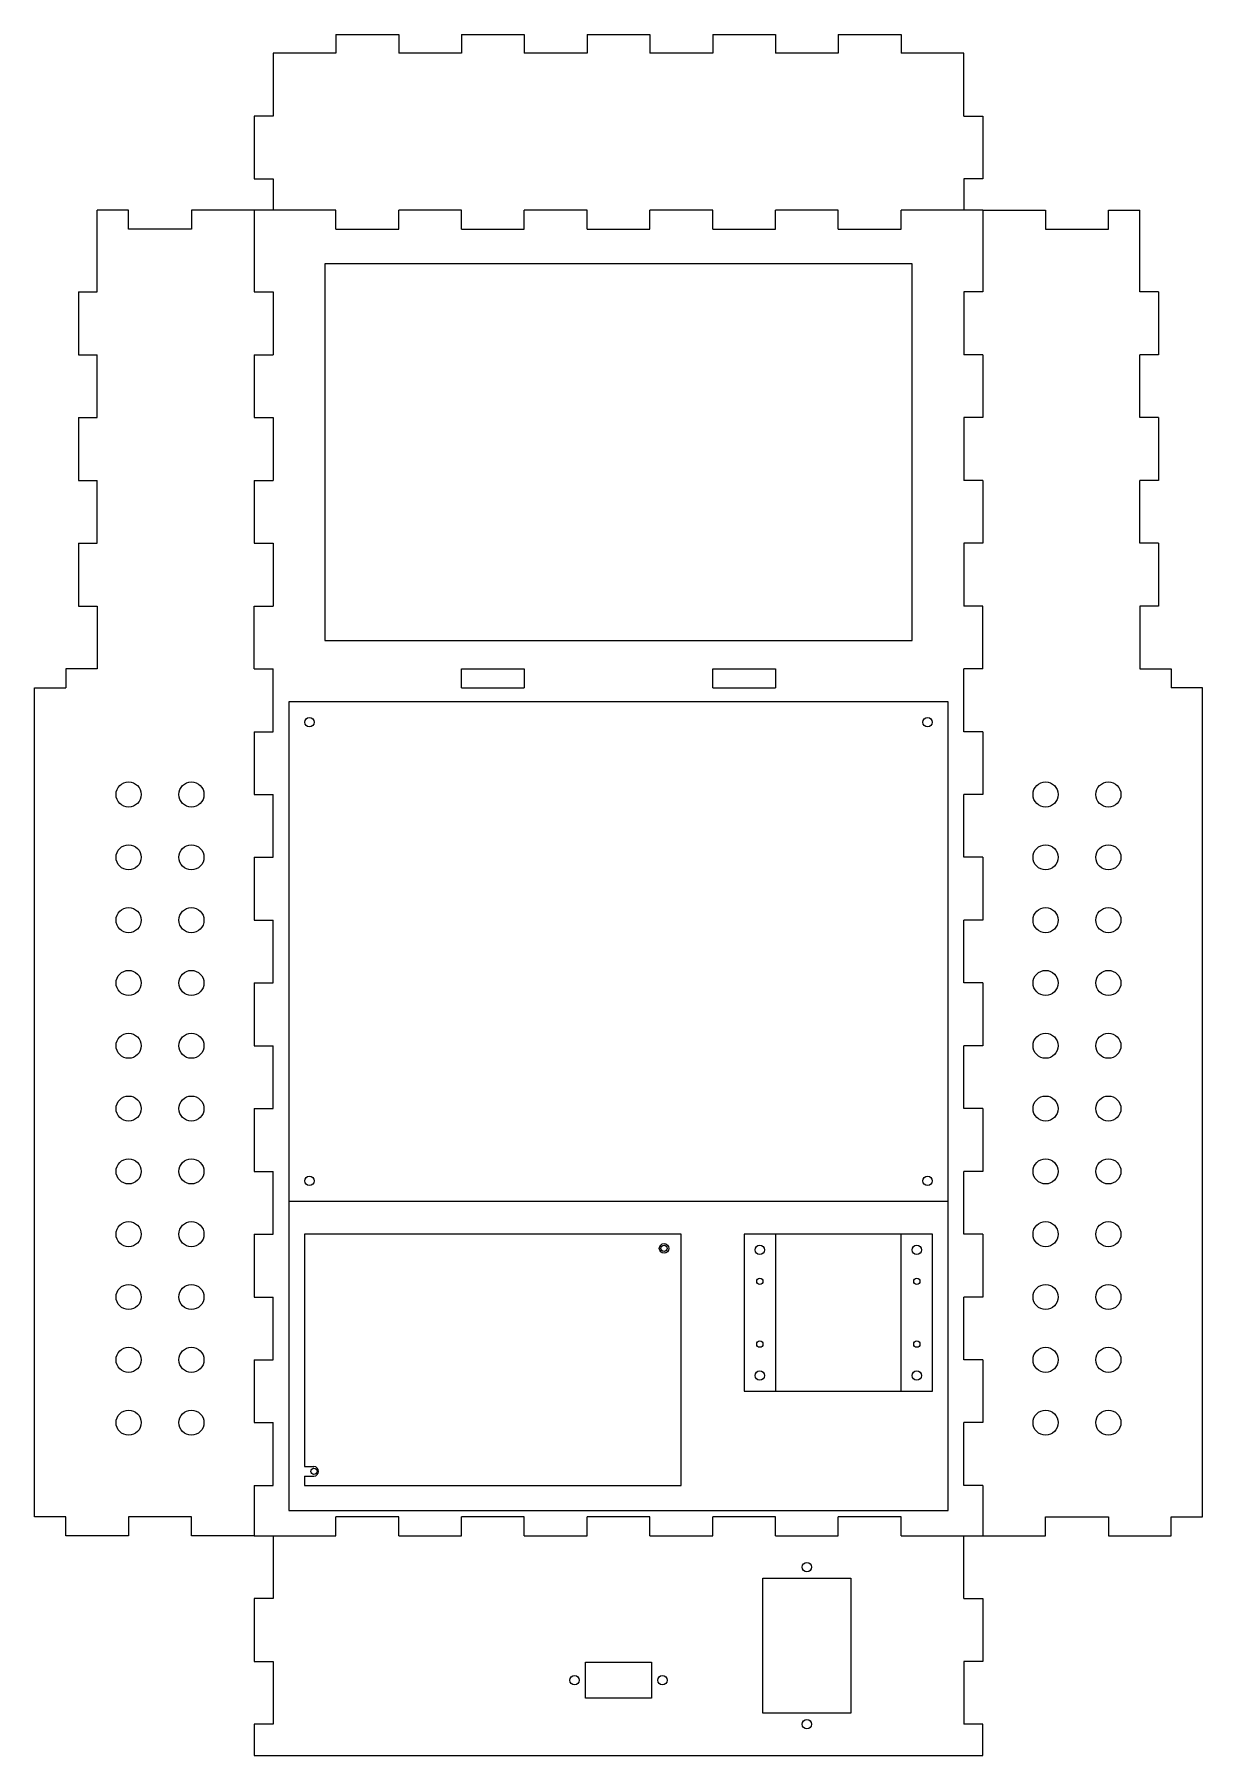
# Model space of a CAD drawing. Header units: millimetres. Extents: x 0 to 372, y 0 to 548.
import ezdxf

# ---------------------------------------------------------------- set-up
doc = ezdxf.new("R2010")
doc.units = ezdxf.units.MM
doc.layers.add('Cuts', color=4, linetype='Continuous', lineweight=25)
doc.layers.add('Outline', color=2, linetype='Continuous', lineweight=25)

msp = doc.modelspace()

# ---------------------------------------------------------------- linework, layer by layer
at = {"layer": 'Cuts'}
for p, q in [((96, 548), (116, 548)), ((96, 548), (96, 542)), ((116, 548), (116, 542)), ((136, 548), (156, 548)), ((136, 548), (136, 542)), ((156, 548), (156, 542)), ((176, 548), (196, 548)), ((176, 548), (176, 542)), ((196, 548), (196, 542)), ((216, 548), (236, 548)), ((216, 548), (216, 542)), ((236, 548), (236, 542)), ((256, 548), (276, 548)), ((256, 548), (256, 542)), ((276, 548), (276, 542)), ((96, 542), (76, 542)), ((76, 542), (76, 522)), ((136, 542), (116, 542)), ((176, 542), (156, 542)), ((216, 542), (196, 542)), ((256, 542), (236, 542)), ((296, 542), (276, 542)), ((296, 522), (296, 542)), ((76, 522), (70, 522)), ((70, 522), (70, 502)), ((296, 522), (302, 522)), ((302, 522), (302, 502)), ((70, 502), (76, 502)), ((76, 502), (76, 492)), ((302, 502), (296, 502)), ((296, 502), (296, 492)), ((20, 466), (20, 492)), ((30, 492), (20, 492)), ((30, 486), (30, 492)), ((70, 492), (50, 492)), ((50, 492), (50, 486)), ((70, 492), (70, 466)), ((96, 492), (70, 492)), ((96, 486), (96, 492)), ((116, 486), (116, 492)), ((136, 492), (116, 492)), ((136, 486), (136, 492)), ((156, 486), (156, 492)), ((176, 492), (156, 492)), ((176, 486), (176, 492)), ((196, 486), (196, 492)), ((216, 492), (196, 492)), ((216, 486), (216, 492)), ((236, 486), (236, 492)), ((256, 492), (236, 492)), ((256, 486), (256, 492)), ((276, 486), (276, 492)), ((302, 492), (276, 492)), ((302, 492), (302, 466)), ((302, 492), (322, 492)), ((322, 492), (322, 486)), ((342, 486), (342, 492)), ((342, 492), (352, 492)), ((352, 466), (352, 492)), ((50, 486), (30, 486)), ((96, 486), (116, 486)), ((136, 486), (156, 486)), ((176, 486), (196, 486)), ((216, 486), (236, 486)), ((256, 486), (276, 486)), ((322, 486), (342, 486)), ((14, 466), (14, 446)), ((14, 466), (20, 466)), ((70, 466), (76, 466)), ((76, 466), (76, 446)), ((302, 466), (296, 466)), ((296, 466), (296, 446)), ((358, 466), (352, 466)), ((358, 466), (358, 446)), ((14, 446), (20, 446)), ((20, 426), (20, 446)), ((70, 446), (76, 446)), ((70, 446), (70, 426)), ((302, 446), (296, 446)), ((302, 446), (302, 426)), ((358, 446), (352, 446)), ((352, 426), (352, 446)), ((14, 426), (14, 406)), ((14, 426), (20, 426)), ((70, 426), (76, 426)), ((76, 426), (76, 406)), ((302, 426), (296, 426)), ((296, 426), (296, 406)), ((358, 426), (352, 426)), ((358, 426), (358, 406)), ((14, 406), (20, 406)), ((20, 386), (20, 406)), ((70, 406), (76, 406)), ((70, 406), (70, 386)), ((302, 406), (296, 406)), ((302, 406), (302, 386)), ((358, 406), (352, 406)), ((352, 386), (352, 406)), ((14, 386), (14, 366)), ((14, 386), (20, 386)), ((70, 386), (76, 386)), ((76, 386), (76, 366)), ((302, 386), (296, 386)), ((296, 386), (296, 366)), ((358, 386), (352, 386)), ((358, 386), (358, 366)), ((14, 366), (20, 366)), ((20, 366), (20, 346)), ((70, 366), (76, 366)), ((70, 346), (70, 366)), ((302, 366), (296, 366)), ((302, 346), (302, 366)), ((358, 366), (352, 366)), ((352, 366), (352, 346)), ((10, 346), (10, 340)), ((20, 346), (10, 346)), ((70, 346), (76, 346)), ((76, 326), (76, 346)), ((136, 340), (136, 346)), ((136, 346), (156, 346)), ((156, 346), (156, 340)), ((216, 340), (216, 346)), ((216, 346), (236, 346)), ((236, 346), (236, 340)), ((302, 346), (296, 346)), ((296, 326), (296, 346)), ((352, 346), (362, 346)), ((362, 346), (362, 340)), ((0, 76), (0, 340)), ((0, 340), (10, 340)), ((136, 340), (156, 340)), ((216, 340), (236, 340)), ((372, 340), (362, 340)), ((372, 76), (372, 340)), ((70, 326), (70, 306)), ((70, 326), (76, 326)), ((302, 326), (296, 326)), ((302, 326), (302, 306)), ((70, 306), (76, 306)), ((76, 286), (76, 306)), ((302, 306), (296, 306)), ((296, 286), (296, 306)), ((70, 286), (70, 266)), ((70, 286), (76, 286)), ((302, 286), (296, 286)), ((302, 286), (302, 266)), ((70, 266), (76, 266)), ((76, 246), (76, 266)), ((302, 266), (296, 266)), ((296, 246), (296, 266)), ((70, 246), (70, 226)), ((70, 246), (76, 246)), ((302, 246), (296, 246)), ((302, 246), (302, 226)), ((70, 226), (76, 226)), ((76, 206), (76, 226)), ((302, 226), (296, 226)), ((296, 206), (296, 226)), ((70, 206), (70, 186)), ((70, 206), (76, 206)), ((302, 206), (296, 206)), ((302, 206), (302, 186)), ((70, 186), (76, 186)), ((76, 166), (76, 186)), ((302, 186), (296, 186)), ((296, 166), (296, 186)), ((70, 166), (70, 146)), ((70, 166), (76, 166)), ((302, 166), (296, 166)), ((302, 166), (302, 146)), ((70, 146), (76, 146)), ((76, 126), (76, 146)), ((302, 146), (296, 146)), ((296, 126), (296, 146)), ((70, 126), (70, 106)), ((70, 126), (76, 126)), ((302, 126), (296, 126)), ((302, 126), (302, 106)), ((70, 106), (76, 106)), ((76, 86), (76, 106)), ((302, 106), (296, 106)), ((296, 86), (296, 106)), ((70, 86), (70, 70)), ((70, 86), (76, 86)), ((302, 86), (296, 86)), ((302, 86), (302, 70)), ((10, 76), (0, 76)), ((10, 70), (10, 76)), ((50, 76), (30, 76)), ((30, 76), (30, 70)), ((50, 70), (50, 76)), ((96, 70), (96, 76)), ((116, 76), (96, 76)), ((116, 70), (116, 76)), ((136, 70), (136, 76)), ((156, 76), (136, 76)), ((156, 70), (156, 76)), ((176, 70), (176, 76)), ((196, 76), (176, 76)), ((196, 70), (196, 76)), ((216, 70), (216, 76)), ((236, 76), (216, 76)), ((236, 70), (236, 76)), ((256, 70), (256, 76)), ((276, 76), (256, 76)), ((276, 70), (276, 76)), ((322, 70), (322, 76)), ((322, 76), (342, 76)), ((342, 76), (342, 70)), ((362, 70), (362, 76)), ((362, 76), (372, 76)), ((30, 70), (10, 70)), ((70, 70), (50, 70)), ((70, 70), (96, 70)), ((76, 70), (76, 50)), ((116, 70), (136, 70)), ((156, 70), (176, 70)), ((196, 70), (216, 70)), ((236, 70), (256, 70)), ((276, 70), (302, 70)), ((296, 50), (296, 70)), ((302, 70), (322, 70)), ((342, 70), (362, 70)), ((232, 13.5), (232, 56.5)), ((232, 56.5), (260, 56.5)), ((260, 56.5), (260, 13.5)), ((76, 50), (70, 50)), ((70, 50), (70, 30)), ((296, 50), (302, 50)), ((302, 50), (302, 30)), ((70, 30), (76, 30)), ((76, 30), (76, 10)), ((175.5, 18.25), (175.5, 29.75)), ((175.5, 29.75), (196.5, 29.75)), ((196.5, 29.75), (196.5, 18.25)), ((302, 30), (296, 30)), ((296, 30), (296, 10)), ((196.5, 18.25), (175.5, 18.25)), ((260, 13.5), (232, 13.5)), ((76, 10), (70, 10)), ((70, 10), (70, 0)), ((302, 10), (296, 10)), ((302, 0), (302, 10)), ((70, 0), (302, 0))]:
    msp.add_line(p, q, dxfattribs=at)
for centre, radius in [((87.57, 329.02), 1.5), ((284.43, 329.02), 1.5), ((30, 306), 4), ((50, 306), 4), ((322, 306), 4), ((342, 306), 4), ((30, 286), 4), ((50, 286), 4), ((322, 286), 4), ((342, 286), 4), ((30, 266), 4), ((50, 266), 4), ((322, 266), 4), ((342, 266), 4), ((30, 246), 4), ((50, 246), 4), ((322, 246), 4), ((342, 246), 4), ((30, 226), 4), ((50, 226), 4), ((322, 226), 4), ((342, 226), 4), ((30, 206), 4), ((50, 206), 4), ((322, 206), 4), ((342, 206), 4), ((30, 186), 4), ((50, 186), 4), ((322, 186), 4), ((342, 186), 4), ((87.57, 182.97), 1.5), ((284.43, 182.97), 1.5), ((30, 166), 4), ((50, 166), 4), ((322, 166), 4), ((342, 166), 4), ((200.5, 161.5), 1), ((30, 146), 4), ((50, 146), 4), ((231, 151), 1), ((281, 151), 1), ((322, 146), 4), ((342, 146), 4), ((231, 131), 1), ((281, 131), 1), ((30, 126), 4), ((50, 126), 4), ((322, 126), 4), ((342, 126), 4), ((30, 106), 4), ((50, 106), 4), ((322, 106), 4), ((342, 106), 4), ((89, 90.5), 1), ((246, 60), 1.5), ((172, 24), 1.5), ((200, 24), 1.5), ((246, 10), 1.5)]:
    msp.add_circle(centre, radius, dxfattribs=at)
at = {"layer": 'Outline'}
for p, q in [((279.5, 475), (92.5, 475)), ((92.5, 475), (92.5, 355)), ((279.5, 355), (279.5, 475)), ((92.5, 355), (279.5, 355)), ((291, 335.5), (81, 335.5)), ((81, 335.5), (81, 176.5)), ((81, 335.5), (81, 78)), ((291, 176.5), (291, 335.5)), ((291, 78), (291, 335.5)), ((81, 176.5), (291, 176.5)), ((86, 166), (86, 92)), ((206, 166), (86, 166)), ((206, 86), (206, 166)), ((286, 166), (226, 166)), ((226, 166), (226, 116)), ((236, 166), (236, 116)), ((276, 116), (276, 166)), ((286, 116), (286, 166)), ((226, 116), (286, 116)), ((86, 92), (89, 92)), ((86, 89), (86, 86)), ((86, 89), (89, 89)), ((86, 86), (206, 86)), ((81, 78), (291, 78))]:
    msp.add_line(p, q, dxfattribs=at)
for centre in [(200.5, 161.5), (231, 161), (281, 161), (231, 121), (281, 121)]:
    msp.add_circle(centre, 1.5, dxfattribs=at)
msp.add_arc((89, 90.5), 1.5, 270, 90, dxfattribs=at)

doc.saveas('drawing.dxf')
